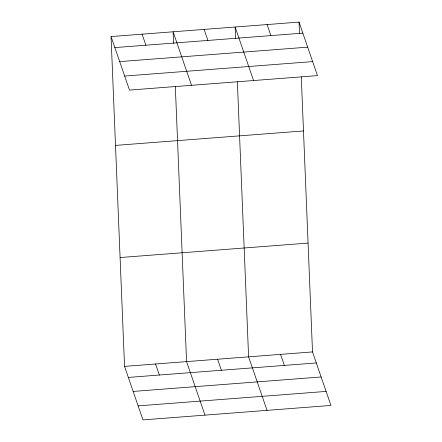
<?xml version="1.0" encoding="UTF-8"?>
<svg xmlns="http://www.w3.org/2000/svg" width="442" height="442" viewBox="0 0 442 442"><rect width="100%" height="100%" fill="white"/><g stroke="black" fill="none" stroke-linecap="round" stroke-linejoin="round"><path stroke-width="0.66" d="M111.058 36.564L299.041 22.1L317.466 75.615L129.489 90.08L111.058 36.564L124.534 366.385L142.959 419.9L330.942 405.436L312.511 351.92L301.278 76.864M114.859 47.598L302.836 33.133M119.688 61.615L307.665 47.156M124.661 76.063L312.638 61.598M115.506 145.401L303.483 130.942M120.086 257.542L308.068 243.078M124.534 366.385L312.511 351.92M128.335 377.418L316.312 362.954M133.158 391.435L321.141 376.971M138.136 405.883L326.113 391.419M267.084 24.559L270.88 35.592M253.553 80.532L235.127 27.017L235.603 38.653M204.11 29.404L207.911 40.437M191.519 85.306L173.093 31.791L173.568 43.426M280.554 354.379L284.355 365.412M142.075 34.178L145.877 45.211M267.029 410.353L248.597 356.838L237.365 81.781M217.58 359.224L221.381 370.258M204.994 415.126L186.568 361.611L175.33 86.555M155.551 363.998L159.347 375.031M299.041 22.1L299.516 33.736"/></g></svg>
